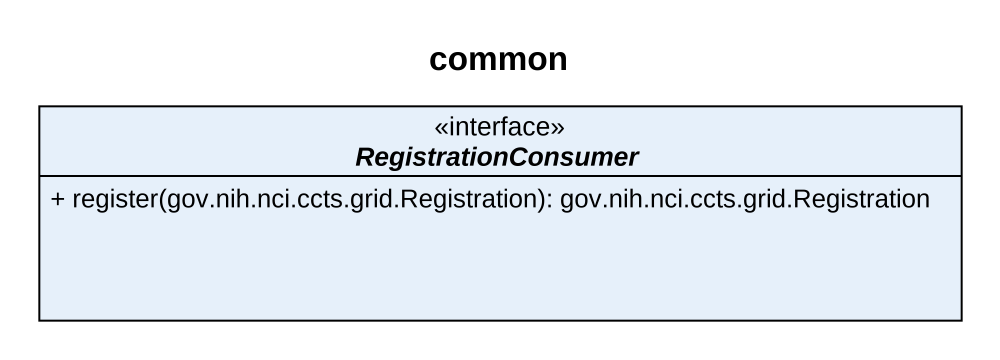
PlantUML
@startuml
title common
hide circle
hide empty members
skinparam classAttributeIconSize 0
interface RegistrationConsumer <<interface>> {
  + register(gov.nih.nci.ccts.grid.Registration): gov.nih.nci.ccts.grid.Registration
}
@enduml
